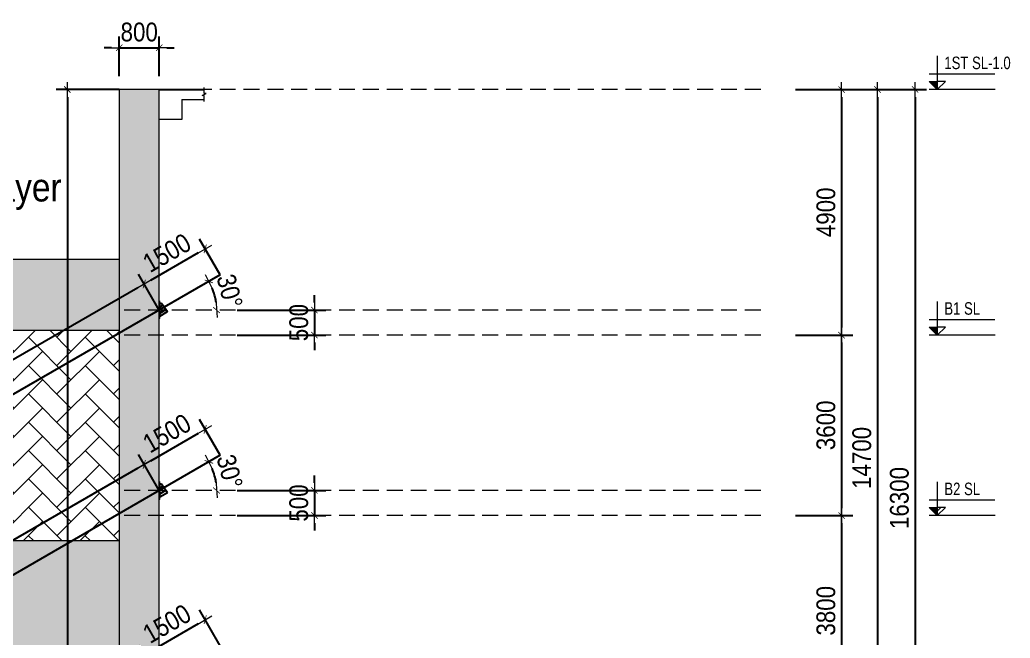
# Model space of a CAD drawing. Header units: millimetres. Extents: x -383953 to 676589, y -101685 to 196247.
# Drawn here: x 195022 to 214777, y -62618 to -50280 of the extents above; entities that cross this region are included whole.
import ezdxf
from ezdxf.enums import TextEntityAlignment as Align

# ---------------------------------------------------------------- set-up
doc = ezdxf.new("R2010")
doc.units = ezdxf.units.MM
doc.linetypes.add('HIDDEN', pattern=[9.524999999999999, 6.35, -3.175])
doc.layers.get('Defpoints').update_dxf_attribs({"color": 151, "lineweight": 9})
for name, color, linetype in [('ANCHOR_HEAD', 130, 'Continuous'), ('Concrete', 2, 'Continuous'), ('건축', 8, 'Continuous')]:
    doc.layers.add(name, color=color, linetype=linetype)
for name, color, linetype, lineweight in [('NDC_S_ANNO', 7, 'Continuous', 20), ('NDC_S_CONTINUOUS', 3, 'Continuous', 20), ('NDC_S_DIM', 1, 'Continuous', 15), ('NDC_S_ENG TEXT', 2, 'Continuous', 20), ('NDC_S_HATCH MATERIAL', 8, 'Continuous', 13), ('NDC_S_SLAB', 2, 'Continuous', 20), ('NDC_S_TEXT SYMBOL', 7, 'Continuous', 20), ('NDC_S_VN TEXT', 7, 'Continuous', 20)]:
    doc.layers.add(name, color=color, linetype=linetype, lineweight=lineweight)
doc.styles.add('NDC_ANNO', font='', dxfattribs={"width": 0.8})
doc.styles.add('NDC_ARIAL', font='arial.ttf', dxfattribs={"width": 0.85})
doc.styles.get('NDC_ANNO').set_extended_font_data('Dotum')
doc.dimstyles.new('NDC_1-150', dxfattribs={"dimscale": 150, "dimtxt": 2.5, "dimasz": 1, "dimexe": 1.5, "dimexo": 0, "dimgap": 0.8, "dimtad": 1, "dimdec": 0, "dimdsep": 46, "dimtxsty": 'NDC_ARIAL', "dimblk": 'DIMMARK', "dimcen": 49999.93899508043, "dimdle": 1.5, "dimclrd": 1, "dimclre": 1, "dimclrt": 3, "dimadec": 0, "dimazin": 0, "dimtfac": 1, "dimtdec": 0, "dimtix": 1, "dimtmove": 2, "dimatfit": 3, "dimfxl": 1, "dimarcsym": 0})

# ---------------------------------------------------------------- blocks, each defined once
blk = doc.blocks.new('DIMMARK')
at = {"layer": 'NDC_S_DIM', "color": 1}
blk.add_line((-1.5, 0), (1, 0), dxfattribs=at)
at = {"layer": 'NDC_S_DIM', "color": 2, "const_width": 0.1}
blk.add_lwpolyline([(-0.4242640687119285, -0.4242640687119285), (0.4242640687119285, 0.4242640687119285)], dxfattribs=at)
blk = doc.blocks.new('*D571')
at = {"layer": 'Defpoints', "color": 0, "transparency": 16777216}
for p in [(210495.9125925293, -56571.27697433959), (210495.9125925293, -60171.2769734702), (211414.112726795, -60171.2769734702, -6.290893267642449e-09)]:
    blk.add_point(p, dxfattribs=at)
at = {"layer": 'NDC_S_CONTINUOUS', "color": 1, "lineweight": -2, "transparency": 16777216}
for p, q in [((210495.9125925293, -56571.27697433959, -6.290893267642449e-09), (211639.112726795, -56571.27697433959, -6.290893267642449e-09)), ((211414.112726795, -56721.27697433959, -6.290893267642449e-09), (211414.112726795, -60021.2769734702, -6.290893267642449e-09)), ((210495.9125925293, -60171.2769734702, -6.290893267642449e-09), (211639.112726795, -60171.2769734702, -6.290893267642449e-09))]:
    blk.add_line(p, q, dxfattribs=at)
at = {"layer": 'NDC_S_CONTINUOUS', "color": 1, "lineweight": -2, "transparency": 16777216, "xscale": 150, "yscale": 150, "zscale": 150}
for p, rotation in [((211414.112726795, -56571.27697433959, -6.290893267642449e-09), 90), ((211414.112726795, -60171.2769734702, -6.290893267642449e-09), 270)]:
    blk.add_blockref('DIMMARK', p, dxfattribs=dict(at, rotation=rotation))
at = {"layer": 'NDC_S_CONTINUOUS', "color": 3, "transparency": 16777216, "insert": (211102.5199573543, -58371.27697390494, -6.290893267642449e-09), "char_height": 375, "attachment_point": 5, "rotation": 90, "style": 'NDC_ARIAL'}
blk.add_mtext('3600', dxfattribs=at)
blk = doc.blocks.new('*D572')
at = {"layer": 'Defpoints', "color": 0, "transparency": 16777216}
for p in [(210495.9125925293, -60171.2769734702), (210495.9125925293, -63971.27697346811), (211414.1127257525, -63971.27697346811, -6.290893267642449e-09)]:
    blk.add_point(p, dxfattribs=at)
at = {"layer": 'NDC_S_CONTINUOUS', "color": 1, "lineweight": -2, "transparency": 16777216}
for p, q in [((210495.9125925293, -60171.2769734702, -6.290893267642449e-09), (211639.1127257525, -60171.2769734702, -6.290893267642449e-09)), ((211414.1127257525, -60321.2769734702, -6.290893267642449e-09), (211414.1127257525, -63821.27697346811, -6.290893267642449e-09)), ((210495.9125925293, -63971.27697346811, -6.290893267642449e-09), (211639.1127257525, -63971.27697346811, -6.290893267642449e-09))]:
    blk.add_line(p, q, dxfattribs=at)
at = {"layer": 'NDC_S_CONTINUOUS', "color": 1, "lineweight": -2, "transparency": 16777216, "xscale": 150, "yscale": 150, "zscale": 150}
for p, rotation in [((211414.1127257525, -60171.2769734702, -6.290893267642449e-09), 90), ((211414.1127257525, -63971.27697346811, -6.290893267642449e-09), 270)]:
    blk.add_blockref('DIMMARK', p, dxfattribs=dict(at, rotation=rotation))
at = {"layer": 'NDC_S_CONTINUOUS', "color": 3, "transparency": 16777216, "insert": (211102.5199563118, -62071.2769734692, -6.290893267642449e-09), "char_height": 375, "attachment_point": 5, "rotation": 90, "style": 'NDC_ARIAL'}
blk.add_mtext('3800', dxfattribs=at)
blk = doc.blocks.new('*D573')
at = {"layer": 'Defpoints', "color": 0, "transparency": 16777216}
for p in [(199356.540025399, -56071.27697433907, -1.25817865352849e-08), (199356.540025399, -56571.27697433907, -1.25817865352849e-08), (200899.4534693141, -56571.27697433907)]:
    blk.add_point(p, dxfattribs=at)
at = {"layer": 'NDC_S_ENG TEXT', "color": 1, "lineweight": -2, "transparency": 16777216}
for p, q in [((200899.4534693141, -55921.27697433907), (200899.4534693141, -55771.27697433907)), ((199356.540025399, -56071.27697433907), (201124.4534693141, -56071.27697433907)), ((200899.4534693141, -56071.27697433907), (200899.4534693141, -56571.27697433907)), ((199356.540025399, -56571.27697433907), (201124.4534693141, -56571.27697433907)), ((200899.4534693141, -56721.27697433907), (200899.4534693141, -56871.27697433907))]:
    blk.add_line(p, q, dxfattribs=at)
at = {"layer": 'NDC_S_ENG TEXT', "color": 1, "lineweight": -2, "transparency": 16777216, "xscale": 150, "yscale": 150, "zscale": 150}
for p, rotation in [((200899.4534693141, -56071.27697433907), 270), ((200899.4534693141, -56571.27697433907), 90)]:
    blk.add_blockref('DIMMARK', p, dxfattribs=dict(at, rotation=rotation))
at = {"layer": 'NDC_S_ENG TEXT', "color": 3, "transparency": 16777216, "insert": (200587.9885989185, -56321.27697433911), "char_height": 375, "attachment_point": 5, "rotation": 90, "style": 'NDC_ARIAL'}
blk.add_mtext('500', dxfattribs=at)
blk = doc.blocks.new('*D574')
at = {"layer": 'Defpoints', "color": 0, "transparency": 16777216}
for p in [(199356.540025399, -59671.27697347003, -1.25817865352849e-08), (199356.540025399, -60171.27697347003, -1.25817865352849e-08), (200899.453469314, -60171.27697347003)]:
    blk.add_point(p, dxfattribs=at)
at = {"layer": 'NDC_S_ENG TEXT', "color": 1, "lineweight": -2, "transparency": 16777216}
for p, q in [((200899.453469314, -59521.27697347003), (200899.453469314, -59371.27697347003)), ((199356.540025399, -59671.27697347003), (201124.453469314, -59671.27697347003)), ((200899.453469314, -59671.27697347003), (200899.453469314, -60171.27697347003)), ((199356.540025399, -60171.27697347003), (201124.453469314, -60171.27697347003)), ((200899.453469314, -60321.27697347003), (200899.453469314, -60471.27697347003))]:
    blk.add_line(p, q, dxfattribs=at)
at = {"layer": 'NDC_S_ENG TEXT', "color": 1, "lineweight": -2, "transparency": 16777216, "xscale": 150, "yscale": 150, "zscale": 150}
for p, rotation in [((200899.453469314, -59671.27697347003), 270), ((200899.453469314, -60171.27697347003), 90)]:
    blk.add_blockref('DIMMARK', p, dxfattribs=dict(at, rotation=rotation))
at = {"layer": 'NDC_S_ENG TEXT', "color": 3, "transparency": 16777216, "insert": (200587.9885989183, -59921.27697347007), "char_height": 375, "attachment_point": 5, "rotation": 90, "style": 'NDC_ARIAL'}
blk.add_mtext('500', dxfattribs=at)
blk = doc.blocks.new('ANCHOR_HEAD2')
at = {"layer": 'ANCHOR_HEAD'}
for p, q in [((-95.87565020407419, 260), (-334.4710056571603, -80.74948130826397)), ((-83.66790431646223, 260), (-325.7776708558049, -85.76858049597922)), ((-24, -143.0002319793603), (-264.7222812302134, 1.427552498678779)), ((-258.9295623007019, 9.700412491484713), (-24, -132.9288499479335)), ((-24, 88.68090362954172), (-146.3781124775633, 170.4405412123333)), ((-140.5863915919108, 178.7119758507897), (-24, 98.85002351045114)), ((-14, 260), (-95.87565020407055, 260.0000000000009)), ((-24, -260), (-24, 260)), ((-14, -260), (-14, 260)), ((-24, -260), (-334.4710056571639, -80.74948130826488)), ((-24, -260), (-14, -260))]:
    blk.add_line(p, q, dxfattribs=at)
blk.add_lwpolyline([(-14, 350), (0, 350), (0, -350), (-14, -350)], close=True, dxfattribs=at)
blk = doc.blocks.new('*D575')
at = {"layer": 'Defpoints', "color": 0, "transparency": 16777216}
for p in [(197803.8998603083, -56071.27697346988), (186245.3907777895, -62051.35198280144), (186545.5696111099, -62571.27697346917)]:
    blk.add_point(p, dxfattribs=at)
at = {"layer": 'NDC_S_CONTINUOUS', "color": 1, "lineweight": -2, "transparency": 16777216}
for p, q in [((197803.8998603083, -56071.27697346988), (197391.2210269879, -55356.49626695061)), ((197373.8172164202, -55626.35198280211), (186375.2945883572, -61976.35198280145)), ((186545.5696111099, -62571.27697346917), (186132.8907777895, -61856.49626694992))]:
    blk.add_line(p, q, dxfattribs=at)
at = {"layer": 'NDC_S_CONTINUOUS', "color": 1, "lineweight": -2, "transparency": 16777216, "xscale": 150, "yscale": 150, "zscale": 150}
for p, rotation in [((197503.7210269879, -55551.35198280212), 29.9999999999959), ((186245.3907777895, -62051.35198280144), 209.9999999999959)]:
    blk.add_blockref('DIMMARK', p, dxfattribs=dict(at, rotation=rotation))
at = {"layer": 'NDC_S_CONTINUOUS', "color": 3, "transparency": 16777216, "insert": (191718.7595176684, -58531.50472883061), "char_height": 375, "attachment_point": 5, "rotation": 29.999999999995893, "style": 'NDC_ARIAL'}
blk.add_mtext('13000', dxfattribs=at)
blk = doc.blocks.new('*D576')
at = {"layer": 'Defpoints', "color": 0, "transparency": 16777216}
for p in [(198719.4837894551, -54849.43102462025), (199019.6626227759, -55369.35601528872), (197803.8998603082, -56071.27697346988)]:
    blk.add_point(p, dxfattribs=at)
at = {"layer": 'NDC_S_CONTINUOUS', "color": 1, "lineweight": -2, "transparency": 16777216}
for p, q in [((199019.6626227759, -55369.35601528872), (198606.9837894551, -54654.57530876873)), ((197633.6248375552, -55476.35198280144), (198589.5799788875, -54924.43102462024)), ((197803.8998603082, -56071.27697346988), (197391.2210269875, -55356.49626694989))]:
    blk.add_line(p, q, dxfattribs=at)
at = {"layer": 'NDC_S_CONTINUOUS', "color": 1, "lineweight": -2, "transparency": 16777216, "xscale": 150, "yscale": 150, "zscale": 150}
for p, rotation in [((198719.4837894551, -54849.43102462025), 29.99999999999106), ((197503.7210269875, -55551.35198280141), 209.9999999999911)]:
    blk.add_blockref('DIMMARK', p, dxfattribs=dict(at, rotation=rotation))
at = {"layer": 'NDC_S_CONTINUOUS', "color": 3, "transparency": 16777216, "insert": (197955.8699730235, -54930.65501356177), "char_height": 375, "attachment_point": 5, "rotation": 29.999999999991054, "style": 'NDC_ARIAL'}
blk.add_mtext('1500', dxfattribs=at)
blk = doc.blocks.new('*D577')
at = {"layer": 'Defpoints', "color": 0, "transparency": 16777216}
for p in [(199019.6626227757, -55369.35601528873), (198928.5476053878, -55872.97123221961), (197803.8998603083, -56071.27697347011), (200851.1647752016, -56071.27697347009), (186545.5696111096, -62571.27697346859)]:
    blk.add_point(p, dxfattribs=at)
at = {"layer": 'NDC_S_CONTINUOUS', "color": 1, "lineweight": -2, "transparency": 16777216}
blk.add_arc((197803.8998603079, -56071.2769734701), 1141.997249351428, 7.531153910865869, 22.46884608912733, dxfattribs=at)
at = {"layer": 'NDC_S_CONTINUOUS', "color": 1, "lineweight": -2, "transparency": 16777216, "xscale": 150, "yscale": 150, "zscale": 150}
for p, rotation in [((198792.8984892982, -55500.27834879451), 116.2344230445602), ((198945.8971096593, -56071.27697347009), 273.7655769554329)]:
    blk.add_blockref('DIMMARK', p, dxfattribs=dict(at, rotation=rotation))
at = {"layer": 'NDC_S_CONTINUOUS', "color": 3, "transparency": 16777216, "insert": (199207.9600002952, -55695.06019283589), "char_height": 375, "attachment_point": 5, "rotation": 284.9999999999966, "style": 'NDC_ARIAL'}
blk.add_mtext('30°', dxfattribs=at)
blk = doc.blocks.new('*D599')
at = {"layer": 'Defpoints', "color": 0, "transparency": 16777216}
for p in [(197803.8998603083, -59671.2769734693), (187977.4415853585, -64651.35198280088), (188277.6204186791, -65171.27697346896)]:
    blk.add_point(p, dxfattribs=at)
at = {"layer": 'NDC_S_CONTINUOUS', "color": 1, "lineweight": -2, "transparency": 16777216}
for p, q in [((197803.8998603083, -59671.2769734693), (197391.2210269877, -58956.49626694972)), ((197373.81721642, -59226.35198280122), (188107.3453959262, -64576.35198280089)), ((188277.6204186791, -65171.27697346896), (187864.9415853585, -64456.49626694938))]:
    blk.add_line(p, q, dxfattribs=at)
at = {"layer": 'NDC_S_CONTINUOUS', "color": 1, "lineweight": -2, "transparency": 16777216, "xscale": 150, "yscale": 150, "zscale": 150}
for p, rotation in [((197503.7210269877, -59151.35198280122), 29.9999999999975), ((187977.4415853585, -64651.35198280088), 209.9999999999974)]:
    blk.add_blockref('DIMMARK', p, dxfattribs=dict(at, rotation=rotation))
at = {"layer": 'NDC_S_CONTINUOUS', "color": 3, "transparency": 16777216, "insert": (192584.8488709753, -61631.61549265195), "char_height": 375, "attachment_point": 5, "rotation": 29.999999999997474, "style": 'NDC_ARIAL'}
blk.add_mtext('11000', dxfattribs=at)
blk = doc.blocks.new('*D578')
at = {"layer": 'Defpoints', "color": 0, "transparency": 16777216}
for p in [(198719.483789455, -58449.43102461945), (199019.6626227759, -58969.35601528814), (197803.8998603083, -59671.2769734693)]:
    blk.add_point(p, dxfattribs=at)
at = {"layer": 'NDC_S_CONTINUOUS', "color": 1, "lineweight": -2, "transparency": 16777216}
for p, q in [((199019.6626227759, -58969.35601528814), (198606.9837894551, -58254.57530876793)), ((197633.624837555, -59076.35198280062), (198589.5799788873, -58524.43102461942)), ((197803.8998603083, -59671.2769734693), (197391.2210269874, -58956.49626694909))]:
    blk.add_line(p, q, dxfattribs=at)
at = {"layer": 'NDC_S_CONTINUOUS', "color": 1, "lineweight": -2, "transparency": 16777216, "xscale": 150, "yscale": 150, "zscale": 150}
for p, rotation in [((198719.483789455, -58449.43102461945), 29.99999999999105), ((197503.7210269874, -59151.35198280061), 209.9999999999911)]:
    blk.add_blockref('DIMMARK', p, dxfattribs=dict(at, rotation=rotation))
at = {"layer": 'NDC_S_CONTINUOUS', "color": 3, "transparency": 16777216, "insert": (197955.8699730234, -58530.65501356097), "char_height": 375, "attachment_point": 5, "rotation": 29.999999999991054, "style": 'NDC_ARIAL'}
blk.add_mtext('1500', dxfattribs=at)
blk = doc.blocks.new('*D579')
at = {"layer": 'Defpoints', "color": 0, "transparency": 16777216}
for p in [(199019.6626227758, -58969.35601528815), (198928.5476053881, -59472.97123221901), (197803.8998603083, -59671.27697346953), (200851.1647752017, -59671.27697346952), (188277.6204186787, -65171.27697346824)]:
    blk.add_point(p, dxfattribs=at)
at = {"layer": 'NDC_S_CONTINUOUS', "color": 1, "lineweight": -2, "transparency": 16777216}
blk.add_arc((197803.8998603079, -59671.27697346953), 1141.99724935175, 7.531153910863986, 22.46884608912966, dxfattribs=at)
at = {"layer": 'NDC_S_CONTINUOUS', "color": 1, "lineweight": -2, "transparency": 16777216, "xscale": 150, "yscale": 150, "zscale": 150}
for p, rotation in [((198792.8984892985, -59100.27834879377), 116.2344230445615), ((198945.8971096596, -59671.27697346953), 273.7655769554322)]:
    blk.add_blockref('DIMMARK', p, dxfattribs=dict(at, rotation=rotation))
at = {"layer": 'NDC_S_CONTINUOUS', "color": 3, "transparency": 16777216, "insert": (199207.9600002955, -59295.0601928352), "char_height": 375, "attachment_point": 5, "rotation": 284.9999999999967, "style": 'NDC_ARIAL'}
blk.add_mtext('30°', dxfattribs=at)
blk = doc.blocks.new('*D580')
at = {"layer": 'Defpoints', "color": 0, "transparency": 16777216}
for p in [(198719.483789455, -62249.43102375009), (199019.6626227759, -62769.35601441887), (197803.8998603083, -63471.27697260001)]:
    blk.add_point(p, dxfattribs=at)
at = {"layer": 'NDC_S_CONTINUOUS', "color": 1, "lineweight": -2, "transparency": 16777216}
for p, q in [((199019.6626227759, -62769.35601441887), (198606.983789455, -62054.57530789859)), ((197633.624837555, -62876.35198193125), (198589.5799788873, -62324.43102375008)), ((197803.8998603083, -63471.27697260001), (197391.2210269874, -62756.49626607973))]:
    blk.add_line(p, q, dxfattribs=at)
at = {"layer": 'NDC_S_CONTINUOUS', "color": 1, "lineweight": -2, "transparency": 16777216, "xscale": 150, "yscale": 150, "zscale": 150}
for p, rotation in [((198719.483789455, -62249.43102375009), 29.99999999999106), ((197503.7210269874, -62951.35198193124), 209.9999999999911)]:
    blk.add_blockref('DIMMARK', p, dxfattribs=dict(at, rotation=rotation))
at = {"layer": 'NDC_S_CONTINUOUS', "color": 3, "transparency": 16777216, "insert": (197955.8699730234, -62330.65501269161), "char_height": 375, "attachment_point": 5, "rotation": 29.999999999991054, "style": 'NDC_ARIAL'}
blk.add_mtext('1500', dxfattribs=at)
blk = doc.blocks.new('kata_block_CT')
at = {"layer": 'NDC_S_ANNO'}
blk.add_hatch(color=3, dxfattribs=at).paths.add_polyline_path([(0, 1.596954857557648), (-1.612010908633238, 1.596954857557648), (0, 0)])
at = {"layer": 'NDC_S_ANNO', "ltscale": 50}
h = blk.add_hatch(dxfattribs=at)
h.set_pattern_fill('ANSI31', color=256, scale=1.406250541793835, style=0)
h.set_pattern_definition([(45.00000000000001, (0, 5.456968210637569e-12), (-3.157122508925224, 3.157122508925225), [])])
h.paths.add_polyline_path([(0, 1.596954857557648), (0, 0), (1.612010908924276, 1.596954857557648)])
for p, q in [((-1.592704896858777, 3.140833880479477), (11.46947077315417, 3.140833880479477)), ((11.56125648126181, 5.456968210637569e-12), (-1.63869572513795, 5.456968210637569e-12))]:
    blk.add_line(p, q, dxfattribs=at)
for points in [[(0, 6.69495074864426), (0, 0)], [(0, 0), (-1.612010908924276, 1.596954857557648), (0, 1.596954857557648)], [(0, 0), (1.612010908924276, 1.596954857557648), (0, 1.596954857557648)]]:
    blk.add_lwpolyline(points, dxfattribs=at)
at = {"layer": 'NDC_S_ANNO', "color": 8, "ltscale": 50}
blk.add_lwpolyline([(0, 0), (-1.612010908633238, 1.596954857557648), (0, 1.596954857557648)], dxfattribs=at)
at = {"layer": 'NDC_S_TEXT SYMBOL', "color": 3, "style": 'NDC_ANNO', "width": 0.8}
blk.add_attdef('CT', (1.409564409346785, 4.068271311703938), '', height=2.5, dxfattribs=at)
blk = doc.blocks.new('*D582')
at = {"layer": 'Defpoints', "color": 0, "transparency": 16777216}
for p in [(210495.9125925293, -51671.27697346683), (210495.9125925293, -56571.27697433953), (211414.112726795, -56571.27697433953)]:
    blk.add_point(p, dxfattribs=at)
at = {"layer": 'NDC_S_CONTINUOUS', "color": 1, "lineweight": -2, "transparency": 16777216}
for p, q in [((210495.9125925293, -51671.27697346683), (211639.112726795, -51671.27697346683)), ((211414.112726795, -51821.27697346683), (211414.112726795, -56421.27697433953)), ((210495.9125925293, -56571.27697433953), (211639.112726795, -56571.27697433953))]:
    blk.add_line(p, q, dxfattribs=at)
at = {"layer": 'NDC_S_CONTINUOUS', "color": 1, "lineweight": -2, "transparency": 16777216, "xscale": 150, "yscale": 150, "zscale": 150}
for p, rotation in [((211414.112726795, -51671.27697346683), 90), ((211414.112726795, -56571.27697433953), 270)]:
    blk.add_blockref('DIMMARK', p, dxfattribs=dict(at, rotation=rotation))
at = {"layer": 'NDC_S_CONTINUOUS', "color": 3, "transparency": 16777216, "insert": (211102.6478563993, -54121.27697390322), "char_height": 375, "attachment_point": 5, "rotation": 90, "style": 'NDC_ARIAL'}
blk.add_mtext('4900', dxfattribs=at)
blk = doc.blocks.new('*D583')
at = {"layer": 'Defpoints', "color": 0, "transparency": 16777216}
for p in [(210495.9125925293, -51671.27697346683), (210495.9125925293, -66371.27697346816), (212130.0682164698, -66371.27697346816)]:
    blk.add_point(p, dxfattribs=at)
at = {"layer": 'NDC_S_CONTINUOUS', "color": 1, "lineweight": -2, "transparency": 16777216}
for p, q in [((210495.9125925293, -51671.27697346683), (212355.0682164698, -51671.27697346683)), ((212130.0682164698, -51821.27697346683), (212130.0682164698, -66221.27697346816)), ((210495.9125925293, -66371.27697346816), (212355.0682164698, -66371.27697346816))]:
    blk.add_line(p, q, dxfattribs=at)
at = {"layer": 'NDC_S_CONTINUOUS', "color": 1, "lineweight": -2, "transparency": 16777216, "xscale": 150, "yscale": 150, "zscale": 150}
for p, rotation in [((212130.0682164698, -51671.27697346683), 90), ((212130.0682164698, -66371.27697346816), 270)]:
    blk.add_blockref('DIMMARK', p, dxfattribs=dict(at, rotation=rotation))
at = {"layer": 'NDC_S_CONTINUOUS', "color": 3, "transparency": 16777216, "insert": (211818.6033460741, -59021.27697346754), "char_height": 375, "attachment_point": 5, "rotation": 90, "style": 'NDC_ARIAL'}
blk.add_mtext('14700', dxfattribs=at)
blk = doc.blocks.new('*D603')
at = {"layer": 'Defpoints', "color": 0, "transparency": 16777216}
for p in [(197003.8998603086, -51671.27697346665), (195971.2519378913, -79671.27697346805), (197003.8998603086, -79671.27697346805)]:
    blk.add_point(p, dxfattribs=at)
at = {"layer": 'NDC_S_CONTINUOUS', "color": 1, "lineweight": -2, "transparency": 16777216}
for p, q in [((197003.8998603086, -51671.27697346665), (195746.2519378913, -51671.27697346665)), ((195971.2519378913, -51821.27697346665), (195971.2519378913, -79521.27697346805)), ((197003.8998603086, -79671.27697346805), (195746.2519378913, -79671.27697346805))]:
    blk.add_line(p, q, dxfattribs=at)
at = {"layer": 'NDC_S_CONTINUOUS', "color": 1, "lineweight": -2, "transparency": 16777216, "xscale": 150, "yscale": 150, "zscale": 150}
for p, rotation in [((195971.2519378913, -51671.27697346665), 90), ((195971.2519378913, -79671.27697346805), 270)]:
    blk.add_blockref('DIMMARK', p, dxfattribs=dict(at, rotation=rotation))
at = {"layer": 'NDC_S_CONTINUOUS', "color": 3, "transparency": 16777216, "insert": (195659.7870674956, -65671.2769734674), "char_height": 375, "attachment_point": 5, "rotation": 90, "style": 'NDC_ARIAL'}
blk.add_mtext('28000', dxfattribs=at)
blk = doc.blocks.new('*D584')
at = {"layer": 'Defpoints', "color": 0, "transparency": 16777216}
for p in [(197803.8998603085, -50837.43782351626), (197003.8998603085, -51403.38052536448), (197803.8998603085, -51403.38052536448)]:
    blk.add_point(p, dxfattribs=at)
at = {"layer": 'NDC_S_CONTINUOUS', "color": 1, "lineweight": -2, "transparency": 16777216}
for p, q in [((197003.8998603085, -51403.38052536448), (197003.8998603085, -50612.43782351626)), ((197803.8998603085, -51403.38052536448), (197803.8998603085, -50612.43782351626)), ((196853.8998603085, -50837.43782351626), (196703.8998603085, -50837.43782351626)), ((197003.8998603085, -50837.43782351626), (197803.8998603085, -50837.43782351626)), ((197953.8998603085, -50837.43782351626), (198103.8998603085, -50837.43782351626))]:
    blk.add_line(p, q, dxfattribs=at)
at = {"layer": 'NDC_S_CONTINUOUS', "color": 1, "lineweight": -2, "transparency": 16777216, "xscale": 150, "yscale": 150, "zscale": 150}
blk.add_blockref('DIMMARK', (197003.8998603085, -50837.43782351626), dxfattribs=at)
at = {"layer": 'NDC_S_CONTINUOUS', "color": 1, "lineweight": -2, "transparency": 16777216, "xscale": 150, "yscale": 150, "zscale": 150, "rotation": 180}
blk.add_blockref('DIMMARK', (197803.8998603085, -50837.43782351626), dxfattribs=at)
at = {"layer": 'NDC_S_CONTINUOUS', "color": 3, "transparency": 16777216, "insert": (197403.8998603085, -50525.97295312062), "char_height": 375, "attachment_point": 5, "style": 'NDC_ARIAL'}
blk.add_mtext('800', dxfattribs=at)
blk = doc.blocks.new('*D585')
at = {"layer": 'Defpoints', "color": 0, "transparency": 16777216}
for p in [(210495.9125925293, -51671.27697346683), (210495.9125925293, -67971.27697346816), (212880.0682164698, -67971.27697346816)]:
    blk.add_point(p, dxfattribs=at)
at = {"layer": 'NDC_S_CONTINUOUS', "color": 1, "lineweight": -2, "transparency": 16777216}
for p, q in [((210495.9125925293, -51671.27697346683), (213105.0682164698, -51671.27697346682)), ((212880.0682164698, -51821.27697346683), (212880.0682164698, -67821.27697346816)), ((210495.9125925293, -67971.27697346816), (213105.0682164698, -67971.27697346816))]:
    blk.add_line(p, q, dxfattribs=at)
at = {"layer": 'NDC_S_CONTINUOUS', "color": 1, "lineweight": -2, "transparency": 16777216, "xscale": 150, "yscale": 150, "zscale": 150}
for p, rotation in [((212880.0682164698, -51671.27697346683), 90), ((212880.0682164698, -67971.27697346816), 270)]:
    blk.add_blockref('DIMMARK', p, dxfattribs=dict(at, rotation=rotation))
at = {"layer": 'NDC_S_CONTINUOUS', "color": 3, "transparency": 16777216, "insert": (212568.4754470291, -59821.27697346754), "char_height": 375, "attachment_point": 5, "rotation": 90, "style": 'NDC_ARIAL'}
blk.add_mtext('16300', dxfattribs=at)

msp = doc.modelspace()

# ---------------------------------------------------------------- hatches: boundary and pattern name
at = {"layer": 'NDC_S_HATCH MATERIAL'}
h = msp.add_hatch(dxfattribs=at)
h.set_pattern_fill('BT-01', color=256, scale=50, pattern_type=2)
h.set_pattern_definition([(49.99999999999999, (228569.6627818027, -983237.6251213048), (358.6300913003767, -31.37606749129755), [37.5, -412.5]), (355, (228569.6627818027, -983237.6251213048), (-69.3756668065, 376.0960668500059), [30, -330]), (100.4514, (228599.5486218027, -983240.2397913048), (289.2546908570108, 344.7197710304768), [31.870095, -350.571056]), (46.18420000000002, (228569.6627818027, -983137.6251213048), (533.6205243128222, -82.75950716450905), [56.24999999999978, -618.7499999999965]), (96.6356, (228614.1311543027, -983144.5217748047), (467.3313527743517, 487.0589354502209), [47.805144, -525.8565]), (351.1842, (228569.6627818027, -983137.6251213048), (467.3309725668136, 487.0593004626623), [45, -495]), (21, (228619.6627818027, -983162.6251213048), (298.4535260592309, -201.3094453326694), [37.5, -412.5]), (326.0000000000001, (228619.6627818027, -983162.6251213048), (121.6576659607909, 362.5750225234265), [30, -330]), (71.4514, (228644.5338983027, -983179.4009243045), (420.111314290745, 161.2652483549762), [31.870095, -350.571056]), (37.50000000000001, (228569.6627818027, -983237.6251213048), (6.079927658645334, 166.4469269156558), [0, -326, 0, -335, 0, -331.25]), (7.499999999999999, (228569.6627818027, -983237.6251213048), (131.5347687210743, 197.2058559411801), [0, -191, 0, -318.5, 0, -126.25]), (327.5, (228458.1627818027, -983237.6251213048), (266.9112180862045, -11.27743586718988), [0, -125, 0, -390, 0, -517.5]), (317.5, (228408.1627818027, -983237.6251213048), (291.5930846711931, 50.05249116615887), [0, -162.5, 0, -259, 0, -367.5]), (45, (228569.6627818027, -983237.6251213048), (-150.2601910021414, 150.2601910021414), []), (45, (228569.6627818027, -983176.3751213048), (-150.2601910021414, 150.2601910021414), [])])
h.paths.add_polyline_path([(197003.8998603085, -79671.27697346802), (197803.8998603085, -79671.27697346802), (197803.8998603085, -51671.27697346674), (197003.8998603085, -51671.27697346662)])
h = msp.add_hatch(dxfattribs=at)
h.set_pattern_fill('EARTH', color=256, scale=1500, angle=90)
h.set_pattern_definition([(90, (228569.6627818027, -984337.625121301), (-375, 375), [375, -375]), (90, (228429.0377818027, -984337.625121301), (-375, 375), [375, -375]), (90, (228288.4127818027, -984337.625121301), (-375, 375), [375, -375]), (180, (228241.5377818027, -984290.750121301), (-375, -374.9999999999999), [375, -375]), (180, (228241.5377818027, -984150.125121301), (-375, -374.9999999999999), [375, -375]), (180, (228241.5377818027, -984009.500121301), (-375, -374.9999999999999), [375, -375])])
h.paths.add_polyline_path([(197003.8998603085, -55060.00000000001), (188160.0000000001, -55060), (188160.0000000001, -53371.34407798992), (173347.1528978145, -53371.34407798992), (173347.1528978145, -56471.34407798992), (197003.8998603085, -56471.34407798992)])
h = msp.add_hatch(dxfattribs=at)
h.set_pattern_fill('AR-HBONE', color=256, scale=100)
h.set_pattern_definition([(45, (228569.6627818027, -984337.625121301), (0, 565.685424949238), [1200, -400]), (135, (228852.5054943027, -984054.7824088009), (4.440892098500626e-14, 565.6854249492379), [1200, -400])])
h.paths.add_polyline_path([(197003.8998603085, -56471.34407798992), (173347.1528978145, -56471.34407798992), (173347.1528978145, -60671.34407797875), (197003.8998603085, -60671.34407797875)])
h = msp.add_hatch(dxfattribs=at)
h.set_pattern_fill('AR-SAND', color=256, scale=15)
h.set_pattern_definition([(37.50000000000001, (171135.1761934992, 207001.8712739735), (-24.00046943976069, 734.1198559940135), [0, -579.1200000000001, 0, -647.7, 0, -619.125]), (7.499999999999999, (171135.1761934992, 207001.8712739735), (674.2849247070039, 1075.237650852531), [0, -312.4200000000001, 0, -521.97, 0, -200.025]), (327.5, (170666.5461934994, 207001.8712739735), (1186.488555362187, 2.155777017818643), [0, -190.5, 0, -685.8, 0, -895.3499999999999]), (317.5, (170666.5461934994, 207001.8712739735), (1145.334678708446, 334.3939848858245), [0, -95.25, 0, -449.58, 0, -514.35])])
h.paths.add_polyline_path([(180035.4564908097, -65745.21076705419), (181272.5611055933, -65036.44538700883), (180888.4067726725, -64365.92858211781), (179651.302157889, -65074.69396216318)], flags=24)
h.paths.add_polyline_path([(181326.0857026099, -68583.53307519165), (182561.0037171728, -67870.96470010214), (182174.7881421748, -67201.63304331907), (180939.8701276118, -67914.20141840857)], flags=24)
h.paths.add_polyline_path([(183055.3785814598, -71379.79957419432), (184289.5457612432, -70665.93154422291), (183902.6257668869, -69997.00684359486), (182668.4585871035, -70710.87487356627)], flags=24)
h.paths.add_polyline_path([(184782.6475154601, -72773.05188961438), (186015.6982427546, -72057.25715941), (185627.733967366, -71388.93758153934), (184394.6832400715, -72104.73231174372)], flags=24)
h.paths.add_polyline_path([(202818.9791577163, -69396.82452118203), (203997.0828412088, -69396.82452118203), (203997.0828412088, -68624.0584911684), (202818.9791577163, -68624.0584911684)], flags=24)
h.paths.add_polyline_path([(196049.6233567179, -66380.02313649603), (196049.6233567179, -64954.26853213042), (195276.8573267043, -64954.26853213042), (195276.8573267043, -66380.02313649603)], flags=24)
h.paths.add_polyline_path([(192150.6285060158, -62332.45691029373), (193385.3682129591, -61619.57960811097), (192998.9851979524, -60950.34459493748), (191764.2454910091, -61663.22189712025)], flags=24)
h.paths.add_polyline_path([(193136.8825005071, -65563.0429002159), (194157.1502187037, -64973.99105846978), (193770.7672036969, -64304.75604529626), (192750.4994855003, -64893.80788704239)], flags=24)
h.paths.add_polyline_path([(194001.7781133044, -67463.69518534363), (195022.0458315007, -66874.64334359688), (194635.6628164936, -66205.40833042361), (193615.3950982973, -66794.46017217037)], flags=24)
h.paths.add_polyline_path([(199522.6754401175, -69396.82452118203), (200700.77912361, -69396.82452118203), (200700.77912361, -68624.0584911684), (199522.6754401175, -68624.0584911684)], flags=24)
h.paths.add_polyline_path([(209803.8998603085, -70371.27697346812), (197803.8998603085, -70371.27697346815), (197803.8998603085, -79671.27697346802), (197003.8998603085, -79671.27697346802), (197003.8998603085, -60671.34407797875), (173347.1528978145, -60671.34407797887), (173347.1528978145, -82242.22137962515), (209803.8998603085, -82242.2213796252)])

# ---------------------------------------------------------------- linework, layer by layer
at = {"layer": 'Concrete'}
for p, q in [((199019.6626227759, -55369.35601528874), (186545.5696111098, -62571.2769734686)), ((199019.6626227759, -58969.35601528815, 1.258178653528447e-08), (188277.6204186787, -65171.27697346825, 1.258178653528447e-08))]:
    msp.add_line(p, q, dxfattribs=at)
at = {"layer": 'NDC_S_CONTINUOUS'}
for p, q in [((173347.1528978145, -56471.34407798992), (197003.8998603085, -56471.34407798992)), ((173347.1528978145, -60671.34407797887), (197003.8998603085, -60671.34407797875))]:
    msp.add_line(p, q, dxfattribs=at)
at = {"layer": 'NDC_S_CONTINUOUS', "color": 1}
msp.add_lwpolyline([(198698.1852872077, -51911.27697346831), (198698.1852872078, -51791.27697346819), (198658.1852872078, -51791.27697346819), (198738.1852872079, -51751.27697346825), (198698.1852872079, -51751.27697346819), (198698.1852872082, -51631.27697346814)], dxfattribs=at)
at = {"layer": 'NDC_S_DIM', "ltscale": 100}
msp.add_lwpolyline([(197003.8998603085, -51671.27697346662), (197003.8998603085, -55060), (188160.0000000001, -55060), (188160.0000000001, -51671.27697346662)], dxfattribs=at)
at = {"layer": 'NDC_S_HATCH MATERIAL', "linetype": 'HIDDEN', "ltscale": 50}
for p, q in [((209803.8998603085, -51671.27697346668), (197003.8998603085, -51671.27697346662)), ((209803.8998603085, -56071.27697433863), (197003.8998603085, -56071.27697433857)), ((209803.8998603085, -56571.2769743391, -1.25817865352849e-08), (197003.8998603085, -56571.27697433904, -1.25817865352849e-08)), ((209803.8998603085, -59671.27697346959, 1.258178653528447e-08), (197003.8998603085, -59671.27697346953, 1.258178653528447e-08)), ((209803.8998603085, -60171.27697347017), (197003.8998603085, -60171.27697347011))]:
    msp.add_line(p, q, dxfattribs=at)
at = {"layer": 'NDC_S_SLAB', "ltscale": 500}
for p, q in [((197803.8998603085, -51671.27697346662), (198698.1852872077, -51671.27697346814)), ((198253.900205158, -51871.27697346825), (198698.1852872077, -51871.27697346825)), ((198253.900205158, -51871.27697346825), (198253.900205158, -52271.27697346825)), ((198253.900205158, -52271.27697346825), (197803.900205158, -52271.27697346825))]:
    msp.add_line(p, q, dxfattribs=at)
msp.add_lwpolyline([(197803.8998603085, -51671.27697346825), (197803.8998603085, -51671.27697346674), (197003.8998603085, -51671.27697346662), (197003.8998603085, -79671.27697346802), (197803.8998603085, -79671.27697346802), (197803.8998603085, -51671.27697346814)], dxfattribs=at)
at = {"layer": '건축'}
msp.add_line((197803.8998603085, -51671.27697346814), (198698.1852872077, -51671.27697346814), dxfattribs=at)

# ---------------------------------------------------------------- block references
at = {"layer": 'ANCHOR_HEAD', "xscale": -0.5, "yscale": 0.5, "zscale": 0.5}
for p in [(197803.8998608098, -56061.25447466568), (197803.8998603085, -59668.44913816388)]:
    msp.add_blockref('ANCHOR_HEAD2', p, dxfattribs=at)
at = {"layer": 'NDC_S_VN TEXT', "xscale": 100, "yscale": 100, "zscale": 100}
for p, values in [((213323.3058691194, -51671.27697346726), {'CT': '1ST SL-1.0'}), ((213323.3058691194, -56571.27697433997), {'CT': 'B1 SL'}), ((213323.3058691194, -60171.2769734707), {'CT': 'B2 SL'})]:
    msp.add_blockref('kata_block_CT', p, dxfattribs=at).add_auto_attribs(values)

# ---------------------------------------------------------------- texts
at = {"layer": 'NDC_S_DIM', "color": 7, "style": 'NDC_ARIAL', "width": 0.85}
msp.add_text('decreasing top soil layer', height=562.5, dxfattribs=at).set_placement((188655, -53623.75), align=Align.MIDDLE_LEFT)

# ---------------------------------------------------------------- dimensions: what is measured, and where the dimension line sits
at = {"layer": 'NDC_S_CONTINUOUS', "color": 1}
dim = msp.add_linear_dim(base=(197803.8998603085, -50837.43782351626), p1=(197003.8998603085, -51403.38052536448), p2=(197803.8998603085, -51403.38052536448), dimstyle='NDC_1-150', dxfattribs=at)
dim.commit()
dim.dimension.update_dxf_attribs({"geometry": '*D584', "text_midpoint": (197403.8998603085, -50525.97295312062)})
for base, p1, p2, angle, picture, middle in [((195971.2519378913, -79671.27697346805), (197003.8998603085, -51671.27697346662), (197003.8998603085, -79671.27697346802), 90, '*D603', (195659.7870674956, -65671.2769734674)), ((211414.112726795, -56571.27697433953), (210495.9125925292, -51671.2769734668), (210495.9125925292, -56571.2769743395), 90, '*D582', (211102.6478563993, -54121.27697390322)), ((212130.0682164698, -66371.27697346816), (210495.9125925292, -51671.2769734668), (210495.9125925292, -66371.27697346814), 90, '*D583', (211818.6033460741, -59021.27697346754)), ((212880.0682164698, -67971.27697346816), (210495.9125925292, -51671.2769734668), (210495.9125925292, -67971.27697346814), 90, '*D585', (212568.4754470291, -59821.27697346754)), ((211414.112726795, -60171.2769734702, -6.290893267642449e-09), (210495.9125925292, -56571.27697433956), (210495.9125925292, -60171.27697347017), 269.9999999466392, '*D571', (211102.5199573543, -58371.27697390494, -6.290893267642449e-09)), ((211414.1127257525, -63971.27697346811, -6.290893267642449e-09), (210495.9125925292, -60171.27697347017), (210495.9125925292, -63971.27697346808), 269.9999999466392, '*D572', (211102.5199563118, -62071.2769734692, -6.290893267642449e-09))]:
    dim = msp.add_linear_dim(base=base, p1=p1, p2=p2, angle=angle, dimstyle='NDC_1-150', dxfattribs=at)
    dim.commit()
    dim.dimension.update_dxf_attribs({"geometry": picture, "text_midpoint": middle})
for p1, p2, distance, picture, middle in [((197803.8998603083, -56071.27697346988), (199019.6626227759, -55369.35601528874), 600.3576666417077, '*D576', (197955.8699730235, -54930.65501356177)), ((197803.8998603083, -59671.2769734693, 1.258178653528447e-08), (199019.6626227759, -58969.35601528815, 1.258178653528447e-08), 600.3576666419341, '*D578', (197955.8699730234, -58530.65501356097, 1.258178653528447e-08)), ((197803.8998603083, -63471.27697260003), (199019.6626227759, -62769.35601441888), 600.3576666420158, '*D580', (197955.8699730234, -62330.65501269161))]:
    dim = msp.add_aligned_dim(p1=p1, p2=p2, distance=distance, text='1500', dimstyle='NDC_1-150', dxfattribs=at)
    dim.commit()
    dim.dimension.update_dxf_attribs({"geometry": picture, "text_midpoint": middle})
for base, line1, line2, picture, middle in [((198928.5476053878, -55872.97123221961), ((197803.8998603083, -56071.27697347011), (200851.1647752017, -56071.27697347011)), ((199019.6626227758, -55369.35601528874), (186545.5696111097, -62571.2769734686)), '*D577', (199207.9600002952, -55695.06019283588)), ((198928.5476053881, -59472.97123221901), ((197803.8998603083, -59671.27697346953, 1.258178653528447e-08), (200851.1647752017, -59671.27697346953, 1.258178653528447e-08)), ((199019.6626227758, -58969.35601528815, 1.258178653528447e-08), (188277.6204186787, -65171.27697346825, 1.258178653528447e-08)), '*D579', (199207.9600002955, -59295.06019283519, 1.258178653528447e-08))]:
    dim = msp.add_angular_dim_2l(base=base, line1=line1, line2=line2, dimstyle='NDC_1-150', dxfattribs=at)
    dim.commit()
    dim.dimension.update_dxf_attribs({"geometry": picture, "text_midpoint": middle})
for p1, p2, distance, picture, middle in [((197803.8998603083, -56071.27697346988), (186545.5696111099, -62571.27697346918), -600.3576666408604, '*D575', (191718.7595176684, -58531.50472883061)), ((197803.8998603083, -59671.2769734693, 1.258178653528447e-08), (188277.6204186791, -65171.27697346895, 1.258178653528447e-08), -600.3576666412317, '*D599', (192584.8488709753, -61631.61549265195, 1.258178653528447e-08))]:
    dim = msp.add_aligned_dim(p1=p1, p2=p2, distance=distance, dimstyle='NDC_1-150', dxfattribs=at)
    dim.commit()
    dim.dimension.update_dxf_attribs({"geometry": picture, "text_midpoint": middle})
at = {"layer": 'NDC_S_ENG TEXT', "color": 1}
for base, p1, p2, picture, middle in [((200899.4534693141, -56571.27697433907), (199356.5400253988, -56071.27697433904, -1.25817865352849e-08), (199356.5400253988, -56571.27697433904, -1.25817865352849e-08), '*D573', (200587.9885989185, -56321.27697433911)), ((200899.453469314, -60171.27697347003, 1.258178653528447e-08), (199356.5400253988, -59671.27697347), (199356.5400253988, -60171.27697347), '*D574', (200587.9885989183, -59921.27697347007, 1.258178653528447e-08))]:
    dim = msp.add_linear_dim(base=base, p1=p1, p2=p2, angle=90, dimstyle='NDC_1-150', dxfattribs=at)
    dim.commit()
    dim.dimension.update_dxf_attribs({"geometry": picture, "text_midpoint": middle})

doc.saveas('drawing.dxf')
